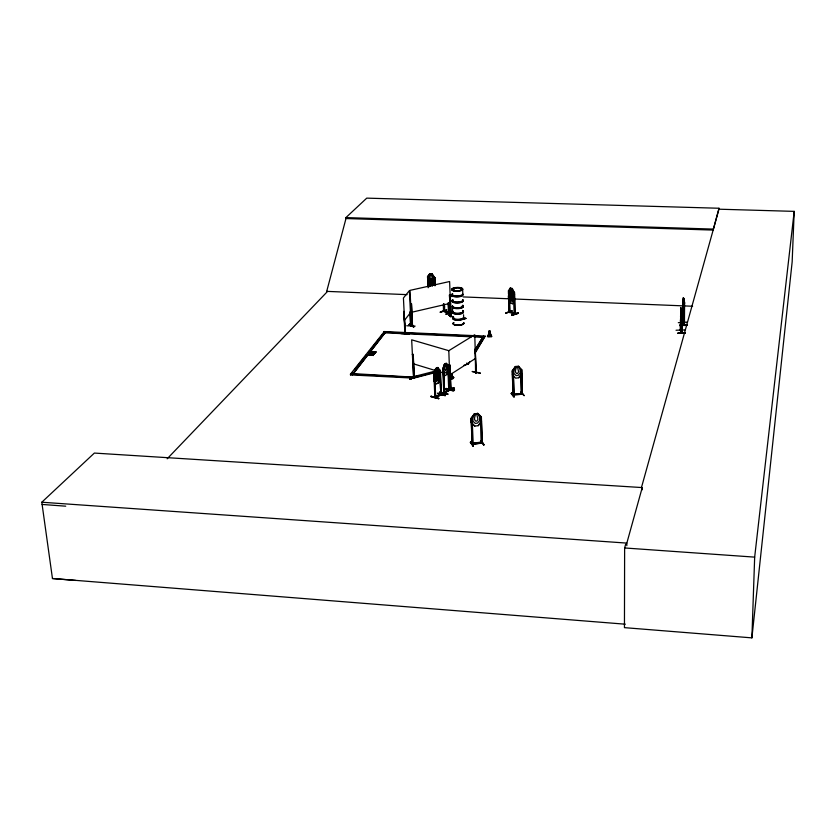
<?xml version="1.0" encoding="UTF-8"?>
<svg xmlns="http://www.w3.org/2000/svg" width="836" height="836" viewBox="0 0 836 836"><rect width="100%" height="100%" fill="white"/><g stroke="black" fill="none" stroke-linecap="round" stroke-linejoin="round"><path stroke-width="1.25" d="M435.828 396.588C435.117 395.762 434.292 398.26 435.807 397.497L434.375 372.72M439.422 370.536L440.426 370.536L441.439 394.822L440.854 395.073L439.59 370.348M625.662 544.246L624.628 547.967L624.45 627.648L751.898 637.868L792.152 261.929L794.2 211.372L718.96 209.199L641.546 487.21M626.822 545.678L626.833 543.097L642.236 487.576L94.363 453.07L41.8 502.227L52.459 578.512L75.668 580.456M683.963 325.298L684.214 302.684L684.036 325.308L682.437 322.477L683.012 322.706M443.832 371.362L445.139 372.981L446.351 372.313C447.95 370.547 448.326 360.546 444.48 364.193L442.725 368.979L443.676 368.78L443.226 368.415L444.438 392.857M642.226 489.802L642.236 487.576M434.271 372.971L435.431 397.393L435.504 396.494M489.394 334.41L489.426 330.795L488.057 336.26L491.077 336.302L489.551 330.795L489.029 336.647M428.335 276.674L428.91 286.539M434.469 284.919L433.978 277.353L434.323 285.003M676.042 330.241L684.799 329.938M685.28 333.104L677.641 333.345L685.207 332.561M678.309 322.675L686.941 322.111M679.992 325.716L679.908 325.099L687.349 324.734L679.919 325.162M681.831 333.094L682.375 310.396L681.894 333.125L680.211 330.23L680.932 307.847L680.755 330.471L680.619 307.867M680.588 330.178L680.932 307.847M682.375 310.396L682.019 332.78M684.276 306.634L683.702 309.278L682.719 300.364L683.284 300.657L682.657 322.78M682.876 322.477L683.137 300.406M684.339 325.068L684.214 302.872M684.579 302.883L684.433 325.319L682.667 322.215L684.224 324.441M509.281 290.855L509.667 312.497L509.019 312.33L515.112 314.085L514.527 292.475L513.994 292.307L514.286 314.022L514.882 314.179L514.391 292.537L512.269 288.504L510.336 287.877L508.392 290.729L508.476 294.167L510.587 298.18M345.979 218.551L345.916 217.6L366.753 198.132L718.981 208.248L713.15 230.078L345.979 218.551L326.709 291.367L407.09 294.638M718.96 209.199L718.981 208.248M509.04 290.761L509.072 312.35L509.897 312.413L509.469 298.462M751.898 637.868L754.668 557.131L794.2 211.372M451.691 373.462L452.987 377.841L452.328 378.436L450.646 378.562L450.917 373.702M680.807 329.656L680.337 329.624M680.922 317.45C681.465 307.867 681.727 326.542 680.901 319.007M683.273 301.336L683.587 298.619M680.661 316.969L681.068 313.845L680.494 316.489M683.002 300.876L683.42 297.867M513.806 292.328L514.527 292.475M488.809 334.515L489.3 330.816L488.057 336.26M475.893 371.853L475.517 372.971L476.374 372.72M450.144 377.203L450.698 373.64M436.664 372.595L436.162 377.924L436.935 379.095L437.636 378.771C438.409 377.485 438.816 371.727 436.58 372.574M488.37 336.5L489.363 330.951M454.293 390.537L445.964 388.97L454.554 389.869L446.184 388.416M451.053 389.325L450.541 389.639L449.611 365.342L448.963 365.154L449.653 390.172L448.639 366.063L447.856 366.283L448.639 366.063M439.673 392.523L439.955 391.844L447.939 394.132L439.694 392.439M510.953 288.629L509.605 298.546L510.942 300.991L512.228 301.388L513.461 299.748L513.398 297.177L511.015 288.608M430.968 396.807C454.711 402.576 414.771 392.157 438.722 398.26M682.74 300.417L683.409 297.762L683.952 298.776L683.315 297.762M430.644 274.26L428.993 281.617L429.098 284.115L430.739 286.33M430.801 279.057L430.226 283.258L431.815 284.783L432.494 282.14L431.575 279.172L430.749 279.078M440.394 312.246L446.8 309.863L440.394 311.891M446.758 310.219L440.133 312.236M475.569 414.269L474.545 417.937L474.608 419.745L475.799 421.198L476.917 421.051L477.952 419.317L476.687 414.123L475.6 414.311M510.368 287.971L509.479 293.655L510.827 296.09L512.113 296.498L513.346 294.847L512.332 288.483M461.336 289.799L462.099 289.799L461.535 289.935M461.367 289.705L461.89 289.465M413.851 326.458L409.4 324.169L413.893 326.437L413.496 326.991L409.086 324.64M409.044 324.702L409.441 324.149L413.914 326.886M410.246 379.283L416.809 376.043L409.891 379.116M410.173 379.178L416.777 376.399L409.859 379.168M413.841 326.834L409.41 324.504M505.979 312.852L512.186 310.793L505.728 313.124M512.144 311.149L505.947 313.197M452.579 289.507L453.081 289.193M453.091 289.026L452.757 289.528L453.53 289.59M428.481 276.674L427.687 276.664C432.714 269.62 427.562 276.737 428.889 279.36L430.54 281.575L432.097 281.805L433.55 280.05L432.222 273.968L429.767 273.644L427.541 276.643L427.687 279.987L430.247 283.644L432.599 284.021L430.195 283.665L427.687 279.987M448.284 365.98L448.587 369.773L446.884 374.622M491.171 336.02L489.656 330.816L491.077 336.302M474.409 413.883L472.883 418.146L472.988 421.24L475.287 423.403L477.523 423.11L479.686 420.383C481.024 416.297 473.333 408.72 481.4 417.07L482.288 443.07M470.689 442.254L473.354 446.361L470.219 442.401L470.772 441.795M449.538 389.315L448.995 389.597M514.255 396.483L511.622 393.014L514.255 396.483L513.743 397.048L511.172 393.505M511.569 393.442L514.265 396.985M444.689 392.094L443.759 392.293L448.723 389.785M440.175 370.379L441.074 394.717L434.887 397.643L433.821 373.316L435.723 368.457L437.886 367.474L435.765 368.54L433.832 373.337L434.083 381.059L436.298 383.902L438.503 382.836L440.342 378.071M438.054 371.351L435.807 372.313L434.072 377.14M438.022 371.466L435.849 372.407L435.995 374.058L436.768 375.228L437.468 374.915L438.012 371.403L439.349 377.673L438.043 380.61L436.653 381.258L435.18 379.607L435.054 376.702L436.496 368.728L437.197 368.404L438.012 371.403L440.269 374.309L438.336 378.99L436.214 380.066L433.926 377.193L435.807 372.313M437.886 367.474L440.185 370.463L440.415 374.256L438.461 379.095L436.298 380.087L433.988 377.12M440.415 378.071C440.656 382.031 435.671 386.713 434.156 380.997M449.475 294.92L450.437 316.645L449.475 294.92L450.29 294.836L451.095 316.51C449.016 316.854 451.795 314.67 451.043 316.374M450.364 316.52L450.959 316.395L449.622 281.523L410.006 290.364L411.761 325.779C412.367 325.904 412.158 324.326 411.772 324.995M522.375 393.265L521.34 393.38M521.57 393.39L521.267 394.132L522.312 394.143L521.674 369.7L520.786 369.763L521.361 394.258L522.395 394.153L521.81 369.69L518.539 366.158L515.331 366.544L512.29 370.839L513.001 395.303L514.046 395.167L513.21 370.724M491.045 336.992C494.922 334.588 484.953 338.873 488.015 335.487M482.247 442.16L481.128 442.275M475.12 352.343L485.12 336.145L384.309 331.558L350.451 374.173L350.503 374.904L412.984 378.091L435.431 371.832M466.697 363.064L467.69 364.297L466.728 363.785L468.484 363.869L469.822 361.706M475.151 353.053L485.12 336.145M474.733 350.106L483.427 336.062L475.423 349.73M430.592 274.281L431.376 274.396L432.348 278.837L431.616 280.018L430.017 278.513L432.348 278.858L433.748 284.815M453.906 377.433L451.816 377.266C456.205 376.221 451.91 381.049 449.831 378.718M472.089 417.927L473.228 444.282L473.124 443.185L472.173 443.258M508.445 295.651L510.388 292.809L512.353 293.499L511.736 294.617L510.43 292.893C507.013 295.578 508.466 300.009 510.577 303.113L512.635 303.719L514.516 300.908L514.37 297.48L512.322 293.446L514.37 297.491L514.391 300.876L512.635 303.719L510.671 303.008L508.591 299.048L508.507 295.63M454.303 390.496L445.964 389.012M412.984 378.091L413.412 376.691L435.723 370.985M415.137 326.134L406.724 325.768M405.241 333.731L403.422 298.003L409.379 290.635L411.124 325.967L410.601 326.082M410.967 325.298L410.998 326.103M405.293 333.595L403.892 311.441L405.282 333.742M481.4 417.07L477.774 413.454L474.357 413.778L471.096 418.387L472.11 444.407L472.121 443.299L481.16 442.108M477.805 413.496L474.44 413.925L471.076 418.345L471.243 422.504L474.796 426.182L471.358 422.452M478.202 425.628L481.536 421.187L478.255 425.733L474.817 426.026M518.748 377.673L521.863 373.525L518.832 377.799L515.603 378.154L512.384 374.716M413.433 377.956L414.426 378.071L413.214 354.412L412.367 354.328L413.214 354.412M352.782 374.329L352.729 373.598L414.269 377.172M413.966 377.297L413.371 377.12L414.363 377.182M404.864 333.731L403.892 311.441M432.557 283.937L434.762 281M432.599 284.021L434.887 281.011M404.519 320.303L410.424 312.685M373.253 355.519L373.42 354.798L371.915 354.307L373.452 355.279L368.624 355.29L368.791 354.568L370.965 354.245L368.624 355.29M374.246 353.743C374.444 355.06 373.337 352.719 371.529 354.15L369.439 353.743L370.996 354.715M374.862 353.461L375.03 352.75L373.525 352.259L375.05 353.22L370.243 353.241L370.411 352.51L372.584 352.196L370.243 353.241M373.556 352.729L375.677 352.416L375.845 351.695L371.059 351.695L372.605 352.667M375.677 352.416L375.845 351.695M353.053 373.985L385.5 332.205L352.259 374.988M369.47 354.213L369.637 353.503M371.09 352.165L371.247 351.465M350.503 374.904L352.886 371.895M354.474 369.888L366.398 354.861M367.997 352.855L369.585 350.859M371.174 348.852L379.126 338.831M380.714 336.824L382.303 334.828M450.395 389.524L450.74 389.252M167.169 458.797L327.555 291.409L326.709 291.367M514.798 314.179L514.192 313.197L514.861 313.395M514.318 314.012L514.297 313.228M508.999 312.309L509.323 311.441L509.793 312.382M447.782 365.917L448.754 390.402L449.329 389.179M476.332 372.783L475.235 349.145L475.59 372.971M449.35 313.145L448.89 303.019M444.344 310.94L449.308 312.382L448.545 312.298M444.115 310.783C443.247 312.685 445.828 307.805 444 303.907M443.529 311.4L449.057 313.218L449.256 312.35M444.334 310.72L443.759 310.501M444.637 392.993L443.717 368.477L444.438 364.109M461.284 289.695L461.462 289.434M472.026 444.271L482.194 442.923L482.163 441.993M452.673 289.34L453.812 289.11M522.27 393.275C520.086 393.61 523.033 392.429 522.312 394.007M441.408 394.811L435.222 397.717L434.177 373.399L434.762 373.138M440.499 394.122L441.481 393.881L440.875 394.164M480.303 373.399L472.1 371.477L480.324 372.929M450.573 388.406L450.761 388.353M451.074 389.357L450.092 365.248L448.733 365.248M475.517 349.197L474.817 349.417M475.538 358.414L449.726 374.956L447.291 374.162M450.092 365.248L449.611 365.342M413.538 378.008L411.678 339.824L448.807 350.681L474.754 334.724L475.924 373.013L475.799 372.198M480.345 416.871L481.16 443.216L481.139 442.129L482.058 442.004M443.164 369.052L444.146 393.233L449.643 390.119L443.791 393.171L442.787 368.979L444.564 364.214L446.309 363.2L448.378 366.001M448.754 389.451L449.611 389.242M449.005 389.848L444.407 392.23M445.536 389.2L453.551 390.872L445.849 389.012M442.725 368.979L442.881 372.835L444.909 375.646L446.852 374.538L448.524 369.773M434.772 282.505L432.337 278.796L429.976 278.419L427.833 281.45M427.844 284.762L429.15 286.581L427.844 284.762L427.75 281.408M434.992 285.828L434.804 277.604L435.107 285.013M445.724 364.015L444.627 367.976L445.379 370.818L446.518 368.676L445.818 364.036M427.541 276.643L428.168 287.762M445.086 395.741L437.646 393.16L445.107 395.261M489.833 336.668L489.687 330.899M440.509 394.373L435.18 396.87M440.771 394.446L435.577 396.713M437.667 393.662L445.431 395.553L437.75 393.557M453.405 289.611L453.969 289.287M439.579 370.641L440.426 370.536M450.688 389.576L450.207 375.5M449.214 390.109L448.43 365.928M447.615 391.008C457.083 388.103 455.421 385.626 447.197 390.412L453.885 388.019M454.178 388.155L447.218 390.903M449.81 388.312L450.364 388.656M412.984 354.506L414.426 378.071M682.176 333.083L680.462 329.906L681.716 332.216M444.219 392.335L444.146 393.233M449.183 390.412L448.138 366.346M441.032 394.707L441.199 393.787M450.541 315.83L451.126 315.705M514.433 313.333L509.646 311.943M514.809 313.375L514.422 313.113M511.893 314.723C520.065 311.013 520.849 313.563 511.904 315.172L511.935 314.775M518.393 313.197L511.904 315.172L518.153 313.082M463.437 318.673L465.61 317.993L465.903 318.526M463.457 319.122L465.642 318.37M463.771 319.227L465.903 318.516M510.524 298.201C513.701 300.521 515.154 294.941 514.255 292.569M448.692 312.392L444.125 311.013M446.048 313.793L452.422 311.755M446.11 314.19L452.443 312.079M434.218 372.877L414.384 377.966L413.444 377.423M463.97 365.248L467.69 364.297M453.802 317.419L448.89 315.182L453.457 317.429M449.245 315.193L448.827 314.858L453.436 317.095A5.486 1.797 -2.1 0 0 457.741 319.676A5.486 1.797 -2.1 0 0 463.499 317.168M411.469 303.708L412.482 325.643L411.469 303.708L410.643 303.781L411.876 325.768M449.632 294.993L450.29 294.836M411.051 312.403L450.458 303.28M473.04 444.303L472.883 443.164M412.315 325.507L412.556 324.786M453.561 289.507L452.715 289.559M413.621 376.994L413.789 377.851M368.592 354.819L371.351 354.412L373.232 355.039M370.212 352.771L372.992 352.834M375.876 352.165L373.138 352.102M374.277 354.213L371.529 354.15M373.525 352.259L375.646 351.946M371.915 354.307L374.047 353.994M473.333 445.818L470.699 441.847M481.452 440.865L484.128 444.94L480.93 440.99C482.069 440.906 486.583 450.186 481.076 440.906M481.222 442.066L481.923 441.983M481.045 442.411L472.1 443.32M471.326 418.533L472.256 418.418L471.232 418.408L472.215 444.397L482.184 443.08L481.264 417.08L480.177 417.112L481.264 417.08M511.622 393.014L511.13 393.578M512.98 394.425C533.567 392.251 510.044 394.958 513.712 394.153M522.312 394.143L513.137 395.303L513.189 394.414M520.88 369.491L521.486 394.279M513.367 370.87L512.416 370.86C519.229 361.361 512.646 369.669 514.004 373.535L516.105 375.594L518.174 375.343L520.191 372.783L520.128 369.888L518.519 366.293M509.208 311.441L509.772 311.598M509.228 312.215L508.946 298.295M514.443 313.897L515.039 314.075M443.749 311.285L449.287 313.134M453.007 289.204L453.655 289.204M681.622 314.817L681.988 319.352M681.319 315.036L681.068 313.949M680.441 319.969L680.901 324.483M680.817 324.41L681.455 325.476L682.03 322.842L681.361 325.476L680.912 324.41M679.908 325.465L687.349 325.089L679.898 325.559L686.189 325.392M677.662 333.24L685.207 332.947M683.963 298.692L683.639 306.833L682.96 303.51M684.726 303.134L683.858 298.776L684.444 303.154M682.667 303.876L683.691 309.174M481.306 443.216L481.034 442.139M509.646 311.713L508.978 311.525L509.49 311.692M514.506 313.918L514.203 301.2M443.801 311.305L443.498 303.74M448.775 312.977L448.378 302.851M449.016 313.218L448.66 303.092M345.916 217.6L713.171 229.085M450.113 296.383L452.725 296.498M463.154 296.916L508.779 298.776M514.004 298.985L692.616 306.248M440.76 394.195L440.854 395.073L439.851 370.808M385.187 332.874L471.494 336.814M474.075 336.929L483.093 337.347L483.072 336.647L383.86 332.132L383.891 332.822L384.309 331.558M350.451 374.173L412.953 377.36M41.8 502.227L626.833 543.097M624.628 547.967L754.668 557.131M428.251 276.747L428.753 286.623M42.113 504.442L65.72 506.188M52.459 578.512L625.318 624.199M452.976 289.528L452.746 289.475M445.588 389.095L453.457 390.475M429.808 273.738L432.191 274.051L434.741 277.667M433.926 277.604L434.804 277.604M413.935 377.308L414.186 378.185M450.186 389.513L448.807 350.681M443.958 311.546L443.78 303.97M444.909 375.646L442.944 372.772M490.199 335.623L490.847 335.779M451.973 377.391L452.987 377.841M449.967 378.394L450.646 378.562M437.939 367.61L439.193 373.817L437.886 376.754L436.486 377.402L435.013 375.73L435.849 368.571M521.162 392.262L524.214 395.741L521.027 391.833L523.754 395.334M438.754 398.772L431.261 396.222M412.817 363.639L434.981 370.4M439.903 371.905L443.592 373.034M449.987 388.343L450.604 388.531L450.249 389.586M414.353 378.05L413.726 377.882L412.597 354.234M509.866 311.87L514.683 313.375M371.059 351.695L372.584 352.196M369.439 353.743L370.965 354.245M446.037 314.221L452.715 312.267L452.391 311.734M371.278 351.935L374.841 352.991M432.442 286.173L431.23 283.853L429.62 285.724L430.812 283.331L429.453 280.624L431.219 282.881L432.755 281.105L431.627 283.435L432.536 285.149M513.962 395.052L513.294 370.39M443.571 311.389L443.331 305.067M512.29 370.839L513.095 395.292M432.149 274.083L434.615 277.709M470.71 442.202L473.354 446.361M453.436 317.095L453.394 317.523A5.486 1.797 -2.1 0 0 457.752 319.989A5.486 1.797 -2.1 0 0 463.51 317.481M451.649 373.567L452.861 378.165M451.848 374.423L452.663 377.558M451.471 373.661L452.328 378.436M489.614 330.941L490.586 336.532M489.551 330.795L489.875 333.209M680.619 319.624L681.298 323.02L681.507 314.9M683.252 302.883L683.576 304.858L683.67 298.922M451.21 373.702L451.513 378.583M410.079 311.504L410.664 326.103L410.048 312.873M448.159 302.925L448.545 313.082L448.462 312.246M449.799 365.196L449.904 367.777M448.963 365.154L449.914 389.21M452.433 306.864L452.621 311.724M462.653 289.068L462.81 293.969A5.434 1.703 -2 0 1 456.174 295.913A5.434 1.703 -2 0 1 452.6 293.551M463.562 314.764L463.635 317.272A5.413 1.776 -2.1 0 1 457.041 319.289A5.413 1.776 -2.1 0 1 453.478 316.834M468.463 363.148L468.484 363.869M483.542 444.47L483.553 445.013M509.343 293.394L509.406 295.934M508.821 293.227L508.884 295.766M462.841 300.626A5.434 1.724 -2 0 1 457.135 303.04A5.434 1.724 -2 0 1 452.872 300.636M462.883 299.946A5.507 1.745 -2 0 1 457.104 302.392A5.507 1.745 -2 0 1 452.778 299.967M462.893 300.26A5.507 1.756 -2 0 1 457.114 302.705A5.507 1.756 -2 0 1 452.788 300.281M462.799 299.601A5.434 1.724 -2 0 1 457.104 302.015A5.434 1.724 -2 0 1 452.83 299.622M462.621 294.554A5.434 1.714 -2 0 1 456.916 296.947A5.434 1.714 -2 0 1 452.642 294.575M462.684 294.188A5.518 1.735 -2 0 1 456.895 296.613A5.518 1.735 -2 0 1 452.558 294.209M462.663 293.875A5.518 1.735 -2 0 1 456.884 296.299A5.518 1.735 -2 0 1 452.548 293.896M462.998 305.349A5.413 1.735 -2 0 1 458.023 307.763A5.413 1.735 -2 0 1 452.558 305.809M462.433 305.297A5.434 1.745 -2 0 1 458.745 308.076A5.434 1.745 -2 0 1 452.548 306.154M463.019 305.485A5.434 1.745 -2 0 1 458.023 307.909A5.434 1.745 -2 0 1 452.548 305.945M463.447 317.837A5.403 1.776 -2.1 0 1 457.773 320.313A5.403 1.776 -2.1 0 1 453.52 317.847M463.625 322.654A5.413 1.797 -2.1 0 1 457.95 325.152A5.413 1.797 -2.1 0 1 453.687 322.665M462.611 310.407A5.413 1.756 -2.1 0 1 458.922 313.186A5.413 1.756 -2.1 0 1 452.757 311.253M462.642 311.41A5.413 1.756 -2.1 0 1 459.654 314.127A5.413 1.756 -2.1 0 1 452.652 312.727M463.635 322.863A5.413 1.797 -2.1 0 1 457.961 325.371A5.413 1.797 -2.1 0 1 453.697 322.874M462.695 311.044A5.486 1.787 -2.1 0 1 458.964 313.876A5.486 1.787 -2.1 0 1 452.704 311.912M462.684 310.741A5.486 1.776 -2.1 0 1 458.954 313.563A5.486 1.776 -2.1 0 1 452.694 311.609M462.433 305.861A5.413 1.735 -2 0 1 458.755 308.62A5.413 1.735 -2 0 1 452.589 306.707M462.444 305.537A5.434 1.745 -2 0 1 458.745 308.306A5.434 1.745 -2 0 1 452.558 306.384M463.593 322.518A5.382 1.776 -2.1 0 1 457.95 325.005A5.382 1.776 -2.1 0 1 453.718 322.529M400.757 333.459L409.274 333.888L400.757 333.512M438.858 379.492L438.294 379.826L437.218 377.83L435.786 381.007L436.81 377.444L435.577 375.061L436.12 374.831L437.134 376.712L438.451 373.692L437.552 377.13L438.858 379.492M509.897 295.003L510.995 297.919L509.981 300.249L511.339 298.504L512.802 301.138L511.674 298.118L512.635 295.85L511.339 297.501L509.897 295.003M439.935 392.241L447.939 394.132L439.924 392.293M511.068 293.54L510.545 297.783L511.851 299.518L512.437 296.874L511.068 293.54M516.449 367.014L515.467 370.452L515.509 372.156L516.596 373.525L517.63 373.399L518.602 371.78L517.484 366.889L516.47 367.046M453.499 290.468A5.455 1.693 -2 0 0 462.517 289.319A5.455 1.693 -2 0 0 455.589 287.542A5.455 1.693 -2 0 0 453.499 290.468M453.54 290.97A5.434 1.693 -2 0 0 462.517 289.82A5.434 1.693 -2 0 0 455.62 288.044A5.434 1.693 -2 0 0 453.54 290.97M453.509 290.656A5.455 1.693 -2 0 0 462.527 289.496A5.455 1.693 -2 0 0 455.599 287.72A5.455 1.693 -2 0 0 453.509 290.656"/></g></svg>
